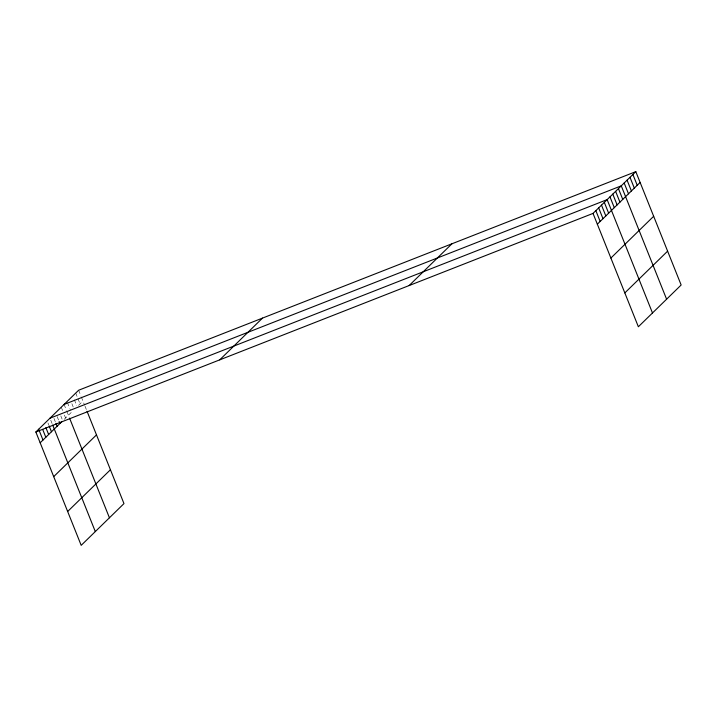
<?xml version="1.0" encoding="UTF-8"?>
<svg xmlns="http://www.w3.org/2000/svg" width="717" height="717" viewBox="0 0 717 717"><rect width="100%" height="100%" fill="white"/><g stroke="black" fill="none" stroke-linecap="round" stroke-linejoin="round"><path stroke-width="0.54" stroke-dasharray="3.58 2.69" d="M64.171 419.364L71.315 412.392L70.141 409.452M78.592 405.293L82.957 401.036M78.637 390.236L80.994 396.125M81.379 397.11L84.597 405.141M85 406.163L86.64 410.267M75.724 393.077L77.687 397.989M78.081 398.966L80.044 403.877M74.389 399.844L76.746 405.732M71.87 403.662L73.439 407.588M67.389 402.578L69.746 408.466M64.091 404.433L66.439 410.321M66.833 411.307L69.226 417.285M61.268 407.193L62.836 411.119M64.405 415.044L65.579 417.984M60.793 415.833L62.755 420.745M57.19 416.631L58.758 420.556M53.972 418.405L55.541 422.331M50.755 420.18L52.323 424.106M47.931 422.931L48.711 424.894"/><path stroke-width="1.08" d="M87.053 411.289L123.978 503.594L81.191 545.35L35.85 431.993L78.637 390.236L635.809 171.65L681.15 285.007L638.363 326.764L593.022 213.406L635.809 171.65M40.17 442.792L62.056 421.435M53.703 476.635L96.49 434.878M219.716 359.862L262.503 318.106M67.649 511.508L110.436 469.752M409.156 285.536L451.943 243.78M597.342 224.197L640.129 182.441M610.884 258.048L653.662 216.283M624.83 292.912L667.617 251.156M64.091 404.433L621.263 185.846L666.604 299.204M49.966 418.217L607.147 199.622L652.488 312.979M35.85 431.993L593.022 213.406M632.905 174.482L637.216 185.282M629.992 177.323L634.312 188.123M627.079 180.164L631.399 190.964M624.175 183.005L628.486 193.796M618.439 188.598L622.759 199.398M615.616 191.358L619.936 202.149M612.793 194.11L617.113 204.91M609.97 196.87L614.29 207.661M604.323 202.382L608.634 213.173M601.5 205.134L605.811 215.934M598.677 207.894L602.988 218.685M595.845 210.646L600.165 221.445M69.639 418.307L109.432 517.791M59.152 421.533L59.932 423.496M55.935 423.308L57.109 426.257M52.717 425.082L95.307 531.575M49.106 425.88L51.463 431.768M45.888 427.655L48.639 434.52M42.679 429.429L45.816 437.28M38.673 429.241L42.993 440.032"/></g></svg>
